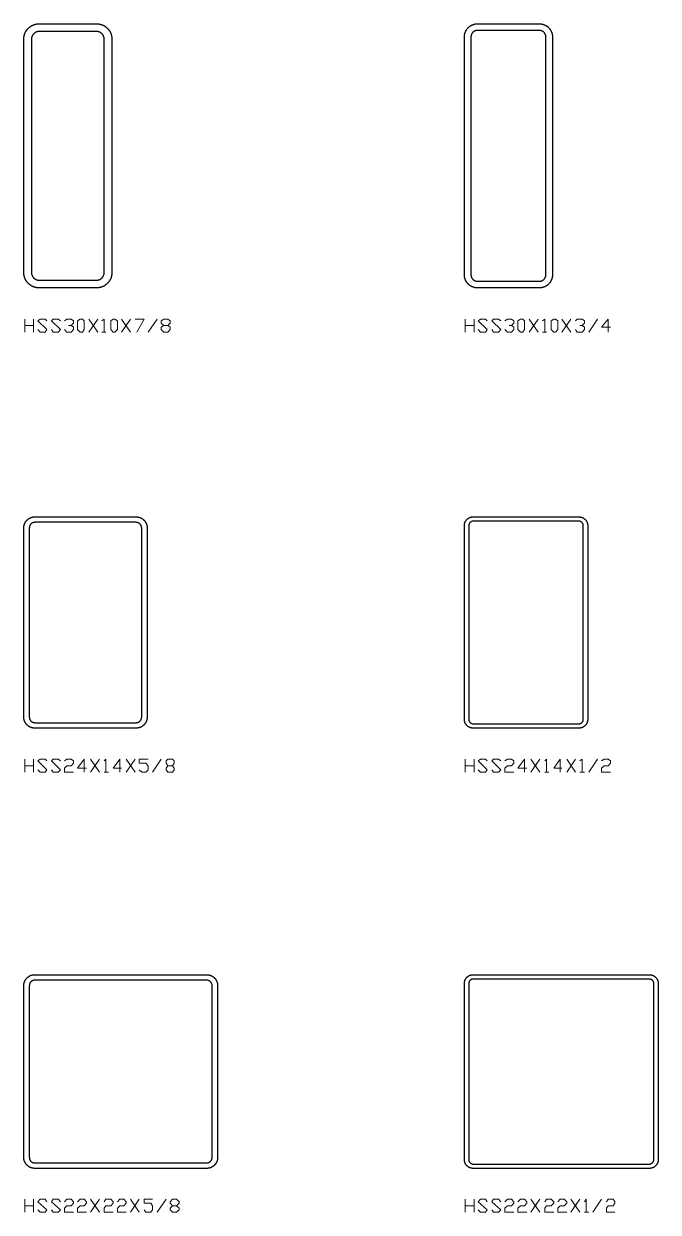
# Model space of a CAD drawing. Header units: inches. Extents: x 0 to 975, y -1305 to 34.
# Drawn here: x 250 to 322, y -105 to 30 of the extents above; entities that cross this region are included whole.
import ezdxf

# ---------------------------------------------------------------- set-up
doc = ezdxf.new("R2010")
doc.units = ezdxf.units.IN
doc.header["$MEASUREMENT"] = 0
doc.layers.add('AISC_STEEL', color=7, linetype='Continuous')

msp = doc.modelspace()

# ---------------------------------------------------------------- linework, layer by layer
at = {"color": 3, "lineweight": 0}
for p, q in [((250.11, -5.01), (250.11, -3.54)), ((251.12, -3.54), (251.12, -5.01)), ((257.39, -3.54), (258.41, -5.01)), ((257.39, -5.01), (258.41, -3.54)), ((261.08, -3.54), (262.1, -5.01)), ((261.08, -5.01), (262.1, -3.54)), ((264.12, -5.01), (265.14, -3.54)), ((300.09, -5.01), (300.09, -3.54)), ((301.1, -3.54), (301.1, -5.01)), ((307.37, -3.54), (308.39, -5.01)), ((307.37, -5.01), (308.39, -3.54)), ((311.06, -3.54), (312.08, -5.01)), ((311.06, -5.01), (312.08, -3.54)), ((314.11, -5.01), (315.12, -3.54)), ((250.11, -4.28), (251.12, -4.28)), ((256.38, -5.01), (256.38, -5.01)), ((258.87, -5.01), (259.33, -5.01)), ((260.16, -5.01), (260.16, -5.01)), ((300.09, -4.28), (301.1, -4.28)), ((306.36, -5.01), (306.36, -5.01)), ((308.85, -5.01), (309.31, -5.01)), ((310.14, -5.01), (310.14, -5.01)), ((250.11, -55), (250.11, -53.52)), ((251.12, -53.52), (251.12, -55)), ((257.58, -53.52), (258.59, -55)), ((257.58, -55), (258.59, -53.52)), ((261.63, -53.52), (262.65, -55)), ((261.63, -55), (262.65, -53.52)), ((264.59, -55), (265.6, -53.52)), ((300.09, -55), (300.09, -53.52)), ((301.1, -53.52), (301.1, -55)), ((307.56, -53.52), (308.57, -55)), ((307.56, -55), (308.57, -53.52)), ((311.62, -53.52), (312.63, -55)), ((311.62, -55), (312.63, -53.52)), ((314.11, -55), (315.12, -53.52)), ((250.11, -54.26), (251.12, -54.26)), ((259.14, -55), (259.61, -55)), ((300.09, -54.26), (301.1, -54.26)), ((309.13, -55), (309.59, -55)), ((313.09, -55), (313.65, -55)), ((250.11, -104.98), (250.11, -103.5)), ((251.12, -103.5), (251.12, -104.98)), ((257.58, -103.5), (258.59, -104.98)), ((257.58, -104.98), (258.59, -103.5)), ((262.1, -103.5), (263.11, -104.98)), ((262.1, -104.98), (263.11, -103.5)), ((265.14, -104.98), (266.15, -103.5)), ((300.09, -104.98), (300.09, -103.5)), ((301.1, -103.5), (301.1, -104.98)), ((307.56, -103.5), (308.57, -104.98)), ((307.56, -104.98), (308.57, -103.5)), ((312.08, -103.5), (313.09, -104.98)), ((312.08, -104.98), (313.09, -103.5)), ((314.57, -104.98), (315.58, -103.5)), ((250.11, -104.24), (251.12, -104.24)), ((300.09, -104.24), (301.1, -104.24)), ((313.65, -104.98), (314.11, -104.98))]:
    msp.add_line(p, q, dxfattribs=at)
for points in [[(251.58, -4.74), (251.86, -5.01), (252.41, -5.01), (252.6, -4.74), (251.58, -3.72), (251.86, -3.54), (252.41, -3.54), (252.6, -3.72)], [(253.15, -4.74), (253.34, -5.01), (253.89, -5.01), (254.17, -4.74), (253.15, -3.72), (253.34, -3.54), (253.89, -3.54), (254.17, -3.72)], [(254.63, -3.72), (254.9, -3.54), (255.36, -3.54), (255.64, -3.72), (255.64, -4), (255.36, -4.28), (255.09, -4.28)], [(258.87, -3.72), (259.14, -3.54), (259.14, -5.01)], [(262.65, -3.54), (263.66, -3.54), (262.83, -5.01)], [(266.34, -4.28), (266.61, -4.46), (266.61, -4.74), (266.34, -5.01), (265.88, -5.01), (265.6, -4.74), (265.6, -4.46), (265.88, -4.28), (266.34, -4.28), (266.61, -4), (266.61, -3.72), (266.34, -3.54), (265.88, -3.54), (265.6, -3.72), (265.6, -4), (265.88, -4.28)], [(301.56, -4.74), (301.84, -5.01), (302.39, -5.01), (302.58, -4.74), (301.56, -3.72), (301.84, -3.54), (302.39, -3.54), (302.58, -3.72)], [(303.13, -4.74), (303.32, -5.01), (303.87, -5.01), (304.15, -4.74), (303.13, -3.72), (303.32, -3.54), (303.87, -3.54), (304.15, -3.72)], [(304.61, -3.72), (304.88, -3.54), (305.35, -3.54), (305.62, -3.72), (305.62, -4), (305.35, -4.28), (305.07, -4.28)], [(308.85, -3.72), (309.13, -3.54), (309.13, -5.01)], [(312.63, -3.72), (312.82, -3.54), (313.37, -3.54), (313.65, -3.72), (313.65, -4), (313.37, -4.28), (313.09, -4.28)], [(316.6, -4.46), (315.58, -4.46), (316.32, -3.54), (316.32, -5.01)], [(255.36, -4.28), (255.64, -4.46), (255.64, -4.74), (255.36, -5.01), (254.9, -5.01), (254.63, -4.74)], [(305.35, -4.28), (305.62, -4.46), (305.62, -4.74), (305.35, -5.01), (304.88, -5.01), (304.61, -4.74)], [(313.37, -4.28), (313.65, -4.46), (313.65, -4.74), (313.37, -5.01), (312.82, -5.01), (312.63, -4.74)], [(251.58, -54.72), (251.86, -55), (252.41, -55), (252.6, -54.72), (251.58, -53.71), (251.86, -53.52), (252.41, -53.52), (252.6, -53.71)], [(253.15, -54.72), (253.34, -55), (253.89, -55), (254.17, -54.72), (253.15, -53.71), (253.34, -53.52), (253.89, -53.52), (254.17, -53.71)], [(254.63, -53.71), (254.9, -53.52), (255.36, -53.52), (255.64, -53.71), (255.64, -53.98), (255.36, -54.26), (254.9, -54.26), (254.63, -54.54), (254.63, -55), (255.64, -55)], [(257.12, -54.54), (256.1, -54.54), (256.84, -53.52), (256.84, -55)], [(259.14, -53.71), (259.33, -53.52), (259.33, -55)], [(261.08, -54.54), (260.16, -54.54), (260.9, -53.52), (260.9, -55)], [(263.11, -54.72), (263.39, -55), (263.85, -55), (264.12, -54.72), (264.12, -54.26), (263.85, -53.98), (263.11, -53.98), (263.11, -53.52), (264.12, -53.52)], [(266.89, -54.26), (267.08, -54.54), (267.08, -54.72), (266.89, -55), (266.34, -55), (266.15, -54.72), (266.15, -54.54), (266.34, -54.26), (266.89, -54.26), (267.08, -53.98), (267.08, -53.71), (266.89, -53.52), (266.34, -53.52), (266.15, -53.71), (266.15, -53.98), (266.34, -54.26)], [(301.56, -54.72), (301.84, -55), (302.39, -55), (302.58, -54.72), (301.56, -53.71), (301.84, -53.52), (302.39, -53.52), (302.58, -53.71)], [(303.13, -54.72), (303.32, -55), (303.87, -55), (304.15, -54.72), (303.13, -53.71), (303.32, -53.52), (303.87, -53.52), (304.15, -53.71)], [(304.61, -53.71), (304.88, -53.52), (305.35, -53.52), (305.62, -53.71), (305.62, -53.98), (305.35, -54.26), (304.88, -54.26), (304.61, -54.54), (304.61, -55), (305.62, -55)], [(307.1, -54.54), (306.08, -54.54), (306.82, -53.52), (306.82, -55)], [(309.13, -53.71), (309.31, -53.52), (309.31, -55)], [(311.06, -54.54), (310.14, -54.54), (310.88, -53.52), (310.88, -55)], [(313.09, -53.71), (313.37, -53.52), (313.37, -55)], [(315.58, -53.71), (315.86, -53.52), (316.32, -53.52), (316.6, -53.71), (316.6, -53.98), (316.32, -54.26), (315.86, -54.26), (315.58, -54.54), (315.58, -55), (316.6, -55)], [(251.58, -104.7), (251.86, -104.98), (252.41, -104.98), (252.6, -104.7), (251.58, -103.78), (251.86, -103.5), (252.41, -103.5), (252.6, -103.78)], [(253.15, -104.7), (253.34, -104.98), (253.89, -104.98), (254.17, -104.7), (253.15, -103.78), (253.34, -103.5), (253.89, -103.5), (254.17, -103.78)], [(254.63, -103.78), (254.9, -103.5), (255.36, -103.5), (255.64, -103.78), (255.64, -103.96), (255.36, -104.24), (254.9, -104.24), (254.63, -104.52), (254.63, -104.98), (255.64, -104.98)], [(256.1, -103.78), (256.38, -103.5), (256.84, -103.5), (257.12, -103.78), (257.12, -103.96), (256.84, -104.24), (256.38, -104.24), (256.1, -104.52), (256.1, -104.98), (257.12, -104.98)], [(259.14, -103.78), (259.33, -103.5), (259.88, -103.5), (260.16, -103.78), (260.16, -103.96), (259.88, -104.24), (259.33, -104.24), (259.14, -104.52), (259.14, -104.98), (260.16, -104.98)], [(260.62, -103.78), (260.9, -103.5), (261.36, -103.5), (261.63, -103.78), (261.63, -103.96), (261.36, -104.24), (260.9, -104.24), (260.62, -104.52), (260.62, -104.98), (261.63, -104.98)], [(263.66, -104.7), (263.85, -104.98), (264.4, -104.98), (264.59, -104.7), (264.59, -104.24), (264.4, -103.96), (263.66, -103.96), (263.66, -103.5), (264.59, -103.5)], [(267.35, -104.24), (267.63, -104.52), (267.63, -104.7), (267.35, -104.98), (266.89, -104.98), (266.61, -104.7), (266.61, -104.52), (266.89, -104.24), (267.35, -104.24), (267.63, -103.96), (267.63, -103.78), (267.35, -103.5), (266.89, -103.5), (266.61, -103.78), (266.61, -103.96), (266.89, -104.24)], [(301.56, -104.7), (301.84, -104.98), (302.39, -104.98), (302.58, -104.7), (301.56, -103.78), (301.84, -103.5), (302.39, -103.5), (302.58, -103.78)], [(303.13, -104.7), (303.32, -104.98), (303.87, -104.98), (304.15, -104.7), (303.13, -103.78), (303.32, -103.5), (303.87, -103.5), (304.15, -103.78)], [(304.61, -103.78), (304.88, -103.5), (305.35, -103.5), (305.62, -103.78), (305.62, -103.96), (305.35, -104.24), (304.88, -104.24), (304.61, -104.52), (304.61, -104.98), (305.62, -104.98)], [(306.08, -103.78), (306.36, -103.5), (306.82, -103.5), (307.1, -103.78), (307.1, -103.96), (306.82, -104.24), (306.36, -104.24), (306.08, -104.52), (306.08, -104.98), (307.1, -104.98)], [(309.13, -103.78), (309.31, -103.5), (309.86, -103.5), (310.14, -103.78), (310.14, -103.96), (309.86, -104.24), (309.31, -104.24), (309.13, -104.52), (309.13, -104.98), (310.14, -104.98)], [(310.6, -103.78), (310.88, -103.5), (311.34, -103.5), (311.62, -103.78), (311.62, -103.96), (311.34, -104.24), (310.88, -104.24), (310.6, -104.52), (310.6, -104.98), (311.62, -104.98)], [(313.65, -103.78), (313.83, -103.5), (313.83, -104.98)], [(316.13, -103.78), (316.32, -103.5), (316.87, -103.5), (317.06, -103.78), (317.06, -103.96), (316.87, -104.24), (316.32, -104.24), (316.13, -104.52), (316.13, -104.98), (317.06, -104.98)]]:
    msp.add_lwpolyline(points, dxfattribs=at)
for points in [[(256.38, -5.01), (256.1, -4.74), (256.1, -3.72), (256.38, -3.54), (256.66, -3.54), (256.84, -3.72), (256.84, -4.74), (256.66, -5.01)], [(260.16, -5.01), (259.88, -4.74), (259.88, -3.72), (260.16, -3.54), (260.34, -3.54), (260.62, -3.72), (260.62, -4.74), (260.34, -5.01)], [(306.36, -5.01), (306.08, -4.74), (306.08, -3.72), (306.36, -3.54), (306.64, -3.54), (306.82, -3.72), (306.82, -4.74), (306.64, -5.01)], [(310.14, -5.01), (309.86, -4.74), (309.86, -3.72), (310.14, -3.54), (310.33, -3.54), (310.6, -3.72), (310.6, -4.74), (310.33, -5.01)]]:
    msp.add_lwpolyline(points, close=True, dxfattribs=at)
at = {"layer": 'AISC_STEEL'}
for points in [[(258.25, 30), (258.28, 30), (258.31, 30), (258.34, 30), (258.37, 30), (258.4, 29.99), (258.43, 29.99), (258.46, 29.99), (258.49, 29.98), (258.52, 29.98), (258.55, 29.97), (258.58, 29.97), (258.61, 29.96), (258.64, 29.96), (258.66, 29.95), (258.69, 29.94), (258.72, 29.94), (258.75, 29.93), (258.78, 29.92), (258.81, 29.91), (258.84, 29.9), (258.86, 29.89), (258.89, 29.88), (258.92, 29.87), (258.95, 29.86), (258.97, 29.84), (259, 29.83), (259.03, 29.82), (259.06, 29.8), (259.08, 29.79), (259.11, 29.78), (259.13, 29.76), (259.16, 29.75), (259.18, 29.73), (259.21, 29.71), (259.23, 29.7), (259.26, 29.68), (259.28, 29.66), (259.31, 29.64), (259.33, 29.63), (259.35, 29.61), (259.38, 29.59), (259.4, 29.57), (259.42, 29.55), (259.44, 29.53), (259.47, 29.51), (259.49, 29.49), (259.51, 29.47), (259.53, 29.44), (259.55, 29.42), (259.57, 29.4), (259.59, 29.38), (259.61, 29.35), (259.63, 29.33), (259.64, 29.31), (259.66, 29.28), (259.68, 29.26), (259.7, 29.23), (259.71, 29.21), (259.73, 29.18), (259.75, 29.16), (259.76, 29.13), (259.78, 29.11), (259.79, 29.08), (259.8, 29.06), (259.82, 29.03), (259.83, 29), (259.84, 28.97), (259.86, 28.95), (259.87, 28.92), (259.88, 28.89), (259.89, 28.86), (259.9, 28.84), (259.91, 28.81), (259.92, 28.78), (259.93, 28.75), (259.94, 28.72), (259.94, 28.69), (259.95, 28.66), (259.96, 28.64), (259.96, 28.61), (259.97, 28.58), (259.97, 28.55), (259.98, 28.52), (259.98, 28.49), (259.99, 28.46), (259.99, 28.43), (259.99, 28.4), (260, 28.37), (260, 28.34), (260, 28.31), (260, 28.28), (260, 28.25), (260, 1.75), (260, 1.72), (260, 1.69), (260, 1.66), (260, 1.63), (259.99, 1.6), (259.99, 1.57), (259.99, 1.54), (259.98, 1.51), (259.98, 1.48), (259.97, 1.45), (259.97, 1.42), (259.96, 1.39), (259.96, 1.36), (259.95, 1.34), (259.94, 1.31), (259.94, 1.28), (259.93, 1.25), (259.92, 1.22), (259.91, 1.19), (259.9, 1.16), (259.89, 1.14), (259.88, 1.11), (259.87, 1.08), (259.86, 1.05), (259.84, 1.03), (259.83, 1), (259.82, 0.97), (259.8, 0.94), (259.79, 0.92), (259.78, 0.89), (259.76, 0.87), (259.75, 0.84), (259.73, 0.82), (259.71, 0.79), (259.7, 0.77), (259.68, 0.74), (259.66, 0.72), (259.64, 0.69), (259.63, 0.67), (259.61, 0.65), (259.59, 0.62), (259.57, 0.6), (259.55, 0.58), (259.53, 0.56), (259.51, 0.53), (259.49, 0.51), (259.47, 0.49), (259.44, 0.47), (259.42, 0.45), (259.4, 0.43), (259.38, 0.41), (259.35, 0.39), (259.33, 0.37), (259.31, 0.36), (259.28, 0.34), (259.26, 0.32), (259.23, 0.3), (259.21, 0.29), (259.18, 0.27), (259.16, 0.25), (259.13, 0.24), (259.11, 0.22), (259.08, 0.21), (259.06, 0.2), (259.03, 0.18), (259, 0.17), (258.97, 0.16), (258.95, 0.14), (258.92, 0.13), (258.89, 0.12), (258.86, 0.11), (258.84, 0.1), (258.81, 0.09), (258.78, 0.08), (258.75, 0.07), (258.72, 0.06), (258.69, 0.06), (258.66, 0.05), (258.64, 0.04), (258.61, 0.04), (258.58, 0.03), (258.55, 0.03), (258.52, 0.02), (258.49, 0.02), (258.46, 0.01), (258.43, 0.01), (258.4, 0.01), (258.37, 0), (258.34, 0), (258.31, 0), (258.28, 0), (258.25, 0), (251.75, 0), (251.72, 0), (251.69, 0), (251.66, 0), (251.63, 0), (251.6, 0.01), (251.57, 0.01), (251.54, 0.01), (251.51, 0.02), (251.48, 0.02), (251.45, 0.03), (251.42, 0.03), (251.39, 0.04), (251.36, 0.04), (251.34, 0.05), (251.31, 0.06), (251.28, 0.06), (251.25, 0.07), (251.22, 0.08), (251.19, 0.09), (251.16, 0.1), (251.14, 0.11), (251.11, 0.12), (251.08, 0.13), (251.05, 0.14), (251.03, 0.16), (251, 0.17), (250.97, 0.18), (250.94, 0.2), (250.92, 0.21), (250.89, 0.22), (250.87, 0.24), (250.84, 0.25), (250.82, 0.27), (250.79, 0.29), (250.77, 0.3), (250.74, 0.32), (250.72, 0.34), (250.69, 0.36), (250.67, 0.37), (250.65, 0.39), (250.62, 0.41), (250.6, 0.43), (250.58, 0.45), (250.56, 0.47), (250.53, 0.49), (250.51, 0.51), (250.49, 0.53), (250.47, 0.56), (250.45, 0.58), (250.43, 0.6), (250.41, 0.62), (250.39, 0.65), (250.37, 0.67), (250.36, 0.69), (250.34, 0.72), (250.32, 0.74), (250.3, 0.77), (250.29, 0.79), (250.27, 0.82), (250.25, 0.84), (250.24, 0.87), (250.22, 0.89), (250.21, 0.92), (250.2, 0.94), (250.18, 0.97), (250.17, 1), (250.16, 1.03), (250.14, 1.05), (250.13, 1.08), (250.12, 1.11), (250.11, 1.14), (250.1, 1.16), (250.09, 1.19), (250.08, 1.22), (250.07, 1.25), (250.06, 1.28), (250.06, 1.31), (250.05, 1.34), (250.04, 1.36), (250.04, 1.39), (250.03, 1.42), (250.03, 1.45), (250.02, 1.48), (250.02, 1.51), (250.01, 1.54), (250.01, 1.57), (250.01, 1.6), (250, 1.63), (250, 1.66), (250, 1.69), (250, 1.72), (250, 1.75), (250, 28.25), (250, 28.28), (250, 28.31), (250, 28.34), (250, 28.37), (250.01, 28.4), (250.01, 28.43), (250.01, 28.46), (250.02, 28.49), (250.02, 28.52), (250.03, 28.55), (250.03, 28.58), (250.04, 28.61), (250.04, 28.64), (250.05, 28.66), (250.06, 28.69), (250.06, 28.72), (250.07, 28.75), (250.08, 28.78), (250.09, 28.81), (250.1, 28.84), (250.11, 28.86), (250.12, 28.89), (250.13, 28.92), (250.14, 28.95), (250.16, 28.97), (250.17, 29), (250.18, 29.03), (250.2, 29.06), (250.21, 29.08), (250.22, 29.11), (250.24, 29.13), (250.25, 29.16), (250.27, 29.18), (250.29, 29.21), (250.3, 29.23), (250.32, 29.26), (250.34, 29.28), (250.36, 29.31), (250.37, 29.33), (250.39, 29.35), (250.41, 29.38), (250.43, 29.4), (250.45, 29.42), (250.47, 29.44), (250.49, 29.47), (250.51, 29.49), (250.53, 29.51), (250.56, 29.53), (250.58, 29.55), (250.6, 29.57), (250.62, 29.59), (250.65, 29.61), (250.67, 29.63), (250.69, 29.64), (250.72, 29.66), (250.74, 29.68), (250.77, 29.7), (250.79, 29.71), (250.82, 29.73), (250.84, 29.75), (250.87, 29.76), (250.89, 29.78), (250.92, 29.79), (250.94, 29.8), (250.97, 29.82), (251, 29.83), (251.03, 29.84), (251.05, 29.86), (251.08, 29.87), (251.11, 29.88), (251.14, 29.89), (251.16, 29.9), (251.19, 29.91), (251.22, 29.92), (251.25, 29.93), (251.28, 29.94), (251.31, 29.94), (251.34, 29.95), (251.36, 29.96), (251.39, 29.96), (251.42, 29.97), (251.45, 29.97), (251.48, 29.98), (251.51, 29.98), (251.54, 29.99), (251.57, 29.99), (251.6, 29.99), (251.63, 30), (251.66, 30), (251.69, 30), (251.72, 30), (251.75, 30)], [(308.5, 30), (308.53, 30), (308.56, 30), (308.59, 30), (308.62, 30), (308.65, 29.99), (308.68, 29.99), (308.71, 29.99), (308.74, 29.98), (308.77, 29.98), (308.8, 29.97), (308.83, 29.96), (308.85, 29.96), (308.88, 29.95), (308.91, 29.94), (308.94, 29.93), (308.97, 29.92), (309, 29.92), (309.03, 29.9), (309.05, 29.89), (309.08, 29.88), (309.11, 29.87), (309.14, 29.86), (309.16, 29.85), (309.19, 29.83), (309.22, 29.82), (309.24, 29.8), (309.27, 29.79), (309.29, 29.77), (309.32, 29.76), (309.34, 29.74), (309.37, 29.72), (309.39, 29.71), (309.42, 29.69), (309.44, 29.67), (309.46, 29.65), (309.48, 29.63), (309.51, 29.61), (309.53, 29.59), (309.55, 29.57), (309.57, 29.55), (309.59, 29.53), (309.61, 29.51), (309.63, 29.48), (309.65, 29.46), (309.67, 29.44), (309.69, 29.42), (309.71, 29.39), (309.72, 29.37), (309.74, 29.34), (309.76, 29.32), (309.77, 29.29), (309.79, 29.27), (309.8, 29.24), (309.82, 29.22), (309.83, 29.19), (309.85, 29.16), (309.86, 29.14), (309.87, 29.11), (309.88, 29.08), (309.89, 29.05), (309.9, 29.03), (309.92, 29), (309.92, 28.97), (309.93, 28.94), (309.94, 28.91), (309.95, 28.88), (309.96, 28.85), (309.96, 28.83), (309.97, 28.8), (309.98, 28.77), (309.98, 28.74), (309.99, 28.71), (309.99, 28.68), (309.99, 28.65), (310, 28.62), (310, 28.59), (310, 28.56), (310, 28.53), (310, 28.5), (310, 1.5), (310, 1.47), (310, 1.44), (310, 1.41), (310, 1.38), (309.99, 1.35), (309.99, 1.32), (309.99, 1.29), (309.98, 1.26), (309.98, 1.23), (309.97, 1.2), (309.96, 1.17), (309.96, 1.15), (309.95, 1.12), (309.94, 1.09), (309.93, 1.06), (309.92, 1.03), (309.92, 1), (309.9, 0.97), (309.89, 0.95), (309.88, 0.92), (309.87, 0.89), (309.86, 0.86), (309.85, 0.84), (309.83, 0.81), (309.82, 0.78), (309.8, 0.76), (309.79, 0.73), (309.77, 0.71), (309.76, 0.68), (309.74, 0.66), (309.72, 0.63), (309.71, 0.61), (309.69, 0.58), (309.67, 0.56), (309.65, 0.54), (309.63, 0.52), (309.61, 0.49), (309.59, 0.47), (309.57, 0.45), (309.55, 0.43), (309.53, 0.41), (309.51, 0.39), (309.48, 0.37), (309.46, 0.35), (309.44, 0.33), (309.42, 0.31), (309.39, 0.29), (309.37, 0.28), (309.34, 0.26), (309.32, 0.24), (309.29, 0.23), (309.27, 0.21), (309.24, 0.2), (309.22, 0.18), (309.19, 0.17), (309.16, 0.15), (309.14, 0.14), (309.11, 0.13), (309.08, 0.12), (309.05, 0.11), (309.03, 0.1), (309, 0.08), (308.97, 0.08), (308.94, 0.07), (308.91, 0.06), (308.88, 0.05), (308.85, 0.04), (308.83, 0.04), (308.8, 0.03), (308.77, 0.02), (308.74, 0.02), (308.71, 0.01), (308.68, 0.01), (308.65, 0.01), (308.62, 0), (308.59, 0), (308.56, 0), (308.53, 0), (308.5, 0), (301.5, 0), (301.47, 0), (301.44, 0), (301.41, 0), (301.38, 0), (301.35, 0.01), (301.32, 0.01), (301.29, 0.01), (301.26, 0.02), (301.23, 0.02), (301.2, 0.03), (301.17, 0.04), (301.15, 0.04), (301.12, 0.05), (301.09, 0.06), (301.06, 0.07), (301.03, 0.08), (301, 0.08), (300.97, 0.1), (300.95, 0.11), (300.92, 0.12), (300.89, 0.13), (300.86, 0.14), (300.84, 0.15), (300.81, 0.17), (300.78, 0.18), (300.76, 0.2), (300.73, 0.21), (300.71, 0.23), (300.68, 0.24), (300.66, 0.26), (300.63, 0.28), (300.61, 0.29), (300.58, 0.31), (300.56, 0.33), (300.54, 0.35), (300.52, 0.37), (300.49, 0.39), (300.47, 0.41), (300.45, 0.43), (300.43, 0.45), (300.41, 0.47), (300.39, 0.49), (300.37, 0.52), (300.35, 0.54), (300.33, 0.56), (300.31, 0.58), (300.29, 0.61), (300.28, 0.63), (300.26, 0.66), (300.24, 0.68), (300.23, 0.71), (300.21, 0.73), (300.2, 0.76), (300.18, 0.78), (300.17, 0.81), (300.15, 0.84), (300.14, 0.86), (300.13, 0.89), (300.12, 0.92), (300.11, 0.95), (300.1, 0.97), (300.08, 1), (300.08, 1.03), (300.07, 1.06), (300.06, 1.09), (300.05, 1.12), (300.04, 1.15), (300.04, 1.17), (300.03, 1.2), (300.02, 1.23), (300.02, 1.26), (300.01, 1.29), (300.01, 1.32), (300.01, 1.35), (300, 1.38), (300, 1.41), (300, 1.44), (300, 1.47), (300, 1.5), (300, 28.5), (300, 28.53), (300, 28.56), (300, 28.59), (300, 28.62), (300.01, 28.65), (300.01, 28.68), (300.01, 28.71), (300.02, 28.74), (300.02, 28.77), (300.03, 28.8), (300.04, 28.83), (300.04, 28.85), (300.05, 28.88), (300.06, 28.91), (300.07, 28.94), (300.08, 28.97), (300.08, 29), (300.1, 29.03), (300.11, 29.05), (300.12, 29.08), (300.13, 29.11), (300.14, 29.14), (300.15, 29.16), (300.17, 29.19), (300.18, 29.22), (300.2, 29.24), (300.21, 29.27), (300.23, 29.29), (300.24, 29.32), (300.26, 29.34), (300.28, 29.37), (300.29, 29.39), (300.31, 29.42), (300.33, 29.44), (300.35, 29.46), (300.37, 29.48), (300.39, 29.51), (300.41, 29.53), (300.43, 29.55), (300.45, 29.57), (300.47, 29.59), (300.49, 29.61), (300.52, 29.63), (300.54, 29.65), (300.56, 29.67), (300.58, 29.69), (300.61, 29.71), (300.63, 29.72), (300.66, 29.74), (300.68, 29.76), (300.71, 29.77), (300.73, 29.79), (300.76, 29.8), (300.78, 29.82), (300.81, 29.83), (300.84, 29.85), (300.86, 29.86), (300.89, 29.87), (300.92, 29.88), (300.95, 29.89), (300.97, 29.9), (301, 29.92), (301.03, 29.92), (301.06, 29.93), (301.09, 29.94), (301.12, 29.95), (301.15, 29.96), (301.17, 29.96), (301.2, 29.97), (301.23, 29.98), (301.26, 29.98), (301.29, 29.99), (301.32, 29.99), (301.35, 29.99), (301.38, 30), (301.41, 30), (301.44, 30), (301.47, 30), (301.5, 30)], [(251.75, 29.12), (251.72, 29.12), (251.69, 29.12), (251.66, 29.12), (251.63, 29.12), (251.6, 29.11), (251.57, 29.11), (251.54, 29.1), (251.51, 29.09), (251.49, 29.08), (251.46, 29.07), (251.43, 29.06), (251.4, 29.05), (251.37, 29.04), (251.35, 29.03), (251.32, 29.01), (251.3, 29), (251.27, 28.98), (251.25, 28.96), (251.22, 28.95), (251.2, 28.93), (251.17, 28.91), (251.15, 28.89), (251.13, 28.87), (251.11, 28.85), (251.09, 28.83), (251.07, 28.8), (251.05, 28.78), (251.04, 28.75), (251.02, 28.73), (251, 28.7), (250.99, 28.68), (250.97, 28.65), (250.96, 28.63), (250.95, 28.6), (250.94, 28.57), (250.93, 28.54), (250.92, 28.51), (250.91, 28.49), (250.9, 28.46), (250.89, 28.43), (250.89, 28.4), (250.88, 28.37), (250.88, 28.34), (250.88, 28.31), (250.88, 28.28), (250.88, 28.25), (250.88, 1.75), (250.88, 1.72), (250.88, 1.69), (250.88, 1.66), (250.88, 1.63), (250.89, 1.6), (250.89, 1.57), (250.9, 1.54), (250.91, 1.51), (250.92, 1.49), (250.93, 1.46), (250.94, 1.43), (250.95, 1.4), (250.96, 1.37), (250.97, 1.35), (250.99, 1.32), (251, 1.3), (251.02, 1.27), (251.04, 1.25), (251.05, 1.22), (251.07, 1.2), (251.09, 1.17), (251.11, 1.15), (251.13, 1.13), (251.15, 1.11), (251.17, 1.09), (251.2, 1.07), (251.22, 1.05), (251.25, 1.04), (251.27, 1.02), (251.3, 1), (251.32, 0.99), (251.35, 0.97), (251.37, 0.96), (251.4, 0.95), (251.43, 0.94), (251.46, 0.93), (251.49, 0.92), (251.51, 0.91), (251.54, 0.9), (251.57, 0.89), (251.6, 0.89), (251.63, 0.88), (251.66, 0.88), (251.69, 0.88), (251.72, 0.88), (251.75, 0.88), (258.25, 0.88), (258.28, 0.88), (258.31, 0.88), (258.34, 0.88), (258.37, 0.88), (258.4, 0.89), (258.43, 0.89), (258.46, 0.9), (258.49, 0.91), (258.51, 0.92), (258.54, 0.93), (258.57, 0.94), (258.6, 0.95), (258.63, 0.96), (258.65, 0.97), (258.68, 0.99), (258.7, 1), (258.73, 1.02), (258.75, 1.04), (258.78, 1.05), (258.8, 1.07), (258.83, 1.09), (258.85, 1.11), (258.87, 1.13), (258.89, 1.15), (258.91, 1.17), (258.93, 1.2), (258.95, 1.22), (258.96, 1.25), (258.98, 1.27), (259, 1.3), (259.01, 1.32), (259.03, 1.35), (259.04, 1.37), (259.05, 1.4), (259.06, 1.43), (259.07, 1.46), (259.08, 1.49), (259.09, 1.51), (259.1, 1.54), (259.11, 1.57), (259.11, 1.6), (259.12, 1.63), (259.12, 1.66), (259.12, 1.69), (259.12, 1.72), (259.12, 1.75), (259.12, 28.25), (259.12, 28.28), (259.12, 28.31), (259.12, 28.34), (259.12, 28.37), (259.11, 28.4), (259.11, 28.43), (259.1, 28.46), (259.09, 28.49), (259.08, 28.51), (259.07, 28.54), (259.06, 28.57), (259.05, 28.6), (259.04, 28.63), (259.03, 28.65), (259.01, 28.68), (259, 28.7), (258.98, 28.73), (258.96, 28.75), (258.95, 28.78), (258.93, 28.8), (258.91, 28.83), (258.89, 28.85), (258.87, 28.87), (258.85, 28.89), (258.83, 28.91), (258.8, 28.93), (258.78, 28.95), (258.75, 28.96), (258.73, 28.98), (258.7, 29), (258.68, 29.01), (258.65, 29.03), (258.63, 29.04), (258.6, 29.05), (258.57, 29.06), (258.54, 29.07), (258.51, 29.08), (258.49, 29.09), (258.46, 29.1), (258.43, 29.11), (258.4, 29.11), (258.37, 29.12), (258.34, 29.12), (258.31, 29.12), (258.28, 29.12), (258.25, 29.12)], [(301.5, 29.25), (301.47, 29.25), (301.44, 29.25), (301.41, 29.24), (301.38, 29.24), (301.35, 29.24), (301.32, 29.23), (301.3, 29.22), (301.27, 29.21), (301.24, 29.2), (301.21, 29.19), (301.19, 29.18), (301.16, 29.17), (301.13, 29.15), (301.11, 29.14), (301.08, 29.12), (301.06, 29.11), (301.04, 29.09), (301.01, 29.07), (300.99, 29.05), (300.97, 29.03), (300.95, 29.01), (300.93, 28.99), (300.91, 28.96), (300.89, 28.94), (300.88, 28.92), (300.86, 28.89), (300.85, 28.87), (300.83, 28.84), (300.82, 28.81), (300.81, 28.79), (300.8, 28.76), (300.79, 28.73), (300.78, 28.7), (300.77, 28.68), (300.76, 28.65), (300.76, 28.62), (300.76, 28.59), (300.75, 28.56), (300.75, 28.53), (300.75, 28.5), (300.75, 1.5), (300.75, 1.47), (300.75, 1.44), (300.76, 1.41), (300.76, 1.38), (300.76, 1.35), (300.77, 1.32), (300.78, 1.3), (300.79, 1.27), (300.8, 1.24), (300.81, 1.21), (300.82, 1.19), (300.83, 1.16), (300.85, 1.13), (300.86, 1.11), (300.88, 1.08), (300.89, 1.06), (300.91, 1.04), (300.93, 1.01), (300.95, 0.99), (300.97, 0.97), (300.99, 0.95), (301.01, 0.93), (301.04, 0.91), (301.06, 0.89), (301.08, 0.88), (301.11, 0.86), (301.13, 0.85), (301.16, 0.83), (301.19, 0.82), (301.21, 0.81), (301.24, 0.8), (301.27, 0.79), (301.3, 0.78), (301.32, 0.77), (301.35, 0.76), (301.38, 0.76), (301.41, 0.76), (301.44, 0.75), (301.47, 0.75), (301.5, 0.75), (308.5, 0.75), (308.53, 0.75), (308.56, 0.75), (308.59, 0.76), (308.62, 0.76), (308.65, 0.76), (308.68, 0.77), (308.7, 0.78), (308.73, 0.79), (308.76, 0.8), (308.79, 0.81), (308.81, 0.82), (308.84, 0.83), (308.87, 0.85), (308.89, 0.86), (308.92, 0.88), (308.94, 0.89), (308.96, 0.91), (308.99, 0.93), (309.01, 0.95), (309.03, 0.97), (309.05, 0.99), (309.07, 1.01), (309.09, 1.04), (309.11, 1.06), (309.12, 1.08), (309.14, 1.11), (309.15, 1.13), (309.17, 1.16), (309.18, 1.19), (309.19, 1.21), (309.2, 1.24), (309.21, 1.27), (309.22, 1.3), (309.23, 1.32), (309.24, 1.35), (309.24, 1.38), (309.24, 1.41), (309.25, 1.44), (309.25, 1.47), (309.25, 1.5), (309.25, 28.5), (309.25, 28.53), (309.25, 28.56), (309.24, 28.59), (309.24, 28.62), (309.24, 28.65), (309.23, 28.68), (309.22, 28.7), (309.21, 28.73), (309.2, 28.76), (309.19, 28.79), (309.18, 28.81), (309.17, 28.84), (309.15, 28.87), (309.14, 28.89), (309.12, 28.92), (309.11, 28.94), (309.09, 28.96), (309.07, 28.99), (309.05, 29.01), (309.03, 29.03), (309.01, 29.05), (308.99, 29.07), (308.96, 29.09), (308.94, 29.11), (308.92, 29.12), (308.89, 29.14), (308.87, 29.15), (308.84, 29.17), (308.81, 29.18), (308.79, 29.19), (308.76, 29.2), (308.73, 29.21), (308.7, 29.22), (308.68, 29.23), (308.65, 29.24), (308.62, 29.24), (308.59, 29.24), (308.56, 29.25), (308.53, 29.25), (308.5, 29.25)], [(262.75, -26), (262.78, -26), (262.81, -26), (262.84, -26), (262.87, -26.01), (262.9, -26.01), (262.93, -26.01), (262.96, -26.02), (262.99, -26.02), (263.02, -26.03), (263.04, -26.04), (263.07, -26.04), (263.1, -26.05), (263.13, -26.06), (263.16, -26.07), (263.19, -26.08), (263.21, -26.09), (263.24, -26.1), (263.27, -26.11), (263.3, -26.13), (263.32, -26.14), (263.35, -26.15), (263.38, -26.17), (263.4, -26.18), (263.43, -26.2), (263.45, -26.21), (263.48, -26.23), (263.5, -26.25), (263.52, -26.27), (263.55, -26.29), (263.57, -26.31), (263.59, -26.33), (263.61, -26.35), (263.63, -26.37), (263.65, -26.39), (263.67, -26.41), (263.69, -26.43), (263.71, -26.45), (263.73, -26.48), (263.75, -26.5), (263.77, -26.52), (263.79, -26.55), (263.8, -26.57), (263.82, -26.6), (263.83, -26.62), (263.85, -26.65), (263.86, -26.68), (263.87, -26.7), (263.89, -26.73), (263.9, -26.76), (263.91, -26.79), (263.92, -26.81), (263.93, -26.84), (263.94, -26.87), (263.95, -26.9), (263.96, -26.93), (263.96, -26.96), (263.97, -26.98), (263.98, -27.01), (263.98, -27.04), (263.99, -27.07), (263.99, -27.1), (263.99, -27.13), (264, -27.16), (264, -27.19), (264, -27.22), (264, -27.25), (264, -48.75), (264, -48.78), (264, -48.81), (264, -48.84), (263.99, -48.87), (263.99, -48.9), (263.99, -48.93), (263.98, -48.96), (263.98, -48.99), (263.97, -49.02), (263.96, -49.04), (263.96, -49.07), (263.95, -49.1), (263.94, -49.13), (263.93, -49.16), (263.92, -49.19), (263.91, -49.21), (263.9, -49.24), (263.89, -49.27), (263.87, -49.3), (263.86, -49.32), (263.85, -49.35), (263.83, -49.38), (263.82, -49.4), (263.8, -49.43), (263.79, -49.45), (263.77, -49.48), (263.75, -49.5), (263.73, -49.52), (263.71, -49.55), (263.69, -49.57), (263.67, -49.59), (263.65, -49.61), (263.63, -49.63), (263.61, -49.65), (263.59, -49.67), (263.57, -49.69), (263.55, -49.71), (263.52, -49.73), (263.5, -49.75), (263.48, -49.77), (263.45, -49.79), (263.43, -49.8), (263.4, -49.82), (263.38, -49.83), (263.35, -49.85), (263.32, -49.86), (263.3, -49.87), (263.27, -49.89), (263.24, -49.9), (263.21, -49.91), (263.19, -49.92), (263.16, -49.93), (263.13, -49.94), (263.1, -49.95), (263.07, -49.96), (263.04, -49.96), (263.02, -49.97), (262.99, -49.98), (262.96, -49.98), (262.93, -49.99), (262.9, -49.99), (262.87, -49.99), (262.84, -50), (262.81, -50), (262.78, -50), (262.75, -50), (251.25, -50), (251.22, -50), (251.19, -50), (251.16, -50), (251.13, -49.99), (251.1, -49.99), (251.07, -49.99), (251.04, -49.98), (251.01, -49.98), (250.98, -49.97), (250.96, -49.96), (250.93, -49.96), (250.9, -49.95), (250.87, -49.94), (250.84, -49.93), (250.81, -49.92), (250.79, -49.91), (250.76, -49.9), (250.73, -49.89), (250.7, -49.87), (250.68, -49.86), (250.65, -49.85), (250.62, -49.83), (250.6, -49.82), (250.57, -49.8), (250.55, -49.79), (250.52, -49.77), (250.5, -49.75), (250.48, -49.73), (250.45, -49.71), (250.43, -49.69), (250.41, -49.67), (250.39, -49.65), (250.37, -49.63), (250.35, -49.61), (250.33, -49.59), (250.31, -49.57), (250.29, -49.55), (250.27, -49.52), (250.25, -49.5), (250.23, -49.48), (250.21, -49.45), (250.2, -49.43), (250.18, -49.4), (250.17, -49.38), (250.15, -49.35), (250.14, -49.32), (250.13, -49.3), (250.11, -49.27), (250.1, -49.24), (250.09, -49.21), (250.08, -49.19), (250.07, -49.16), (250.06, -49.13), (250.05, -49.1), (250.04, -49.07), (250.04, -49.04), (250.03, -49.02), (250.02, -48.99), (250.02, -48.96), (250.01, -48.93), (250.01, -48.9), (250.01, -48.87), (250, -48.84), (250, -48.81), (250, -48.78), (250, -48.75), (250, -27.25), (250, -27.22), (250, -27.19), (250, -27.16), (250.01, -27.13), (250.01, -27.1), (250.01, -27.07), (250.02, -27.04), (250.02, -27.01), (250.03, -26.98), (250.04, -26.96), (250.04, -26.93), (250.05, -26.9), (250.06, -26.87), (250.07, -26.84), (250.08, -26.81), (250.09, -26.79), (250.1, -26.76), (250.11, -26.73), (250.13, -26.7), (250.14, -26.68), (250.15, -26.65), (250.17, -26.62), (250.18, -26.6), (250.2, -26.57), (250.21, -26.55), (250.23, -26.52), (250.25, -26.5), (250.27, -26.48), (250.29, -26.45), (250.31, -26.43), (250.33, -26.41), (250.35, -26.39), (250.37, -26.37), (250.39, -26.35), (250.41, -26.33), (250.43, -26.31), (250.45, -26.29), (250.48, -26.27), (250.5, -26.25), (250.52, -26.23), (250.55, -26.21), (250.57, -26.2), (250.6, -26.18), (250.62, -26.17), (250.65, -26.15), (250.68, -26.14), (250.7, -26.13), (250.73, -26.11), (250.76, -26.1), (250.79, -26.09), (250.81, -26.08), (250.84, -26.07), (250.87, -26.06), (250.9, -26.05), (250.93, -26.04), (250.96, -26.04), (250.98, -26.03), (251.01, -26.02), (251.04, -26.02), (251.07, -26.01), (251.1, -26.01), (251.13, -26.01), (251.16, -26), (251.19, -26), (251.22, -26), (251.25, -26)], [(251.25, -26.62), (251.22, -26.63), (251.19, -26.63), (251.16, -26.63), (251.13, -26.64), (251.1, -26.64), (251.07, -26.65), (251.05, -26.66), (251.02, -26.67), (250.99, -26.68), (250.96, -26.69), (250.94, -26.71), (250.91, -26.72), (250.89, -26.74), (250.86, -26.76), (250.84, -26.78), (250.82, -26.8), (250.8, -26.82), (250.78, -26.84), (250.76, -26.86), (250.74, -26.89), (250.72, -26.91), (250.71, -26.94), (250.69, -26.96), (250.68, -26.99), (250.67, -27.02), (250.66, -27.05), (250.65, -27.07), (250.64, -27.1), (250.64, -27.13), (250.63, -27.16), (250.63, -27.19), (250.63, -27.22), (250.62, -27.25), (250.62, -48.75), (250.63, -48.78), (250.63, -48.81), (250.63, -48.84), (250.64, -48.87), (250.64, -48.9), (250.65, -48.93), (250.66, -48.95), (250.67, -48.98), (250.68, -49.01), (250.69, -49.04), (250.71, -49.06), (250.72, -49.09), (250.74, -49.11), (250.76, -49.14), (250.78, -49.16), (250.8, -49.18), (250.82, -49.2), (250.84, -49.22), (250.86, -49.24), (250.89, -49.26), (250.91, -49.28), (250.94, -49.29), (250.96, -49.31), (250.99, -49.32), (251.02, -49.33), (251.05, -49.34), (251.07, -49.35), (251.1, -49.36), (251.13, -49.36), (251.16, -49.37), (251.19, -49.37), (251.22, -49.37), (251.25, -49.38), (262.75, -49.38), (262.78, -49.37), (262.81, -49.37), (262.84, -49.37), (262.87, -49.36), (262.9, -49.36), (262.93, -49.35), (262.95, -49.34), (262.98, -49.33), (263.01, -49.32), (263.04, -49.31), (263.06, -49.29), (263.09, -49.28), (263.11, -49.26), (263.14, -49.24), (263.16, -49.22), (263.18, -49.2), (263.2, -49.18), (263.22, -49.16), (263.24, -49.14), (263.26, -49.11), (263.28, -49.09), (263.29, -49.06), (263.31, -49.04), (263.32, -49.01), (263.33, -48.98), (263.34, -48.95), (263.35, -48.93), (263.36, -48.9), (263.36, -48.87), (263.37, -48.84), (263.37, -48.81), (263.37, -48.78), (263.38, -48.75), (263.38, -27.25), (263.37, -27.22), (263.37, -27.19), (263.37, -27.16), (263.36, -27.13), (263.36, -27.1), (263.35, -27.07), (263.34, -27.05), (263.33, -27.02), (263.32, -26.99), (263.31, -26.96), (263.29, -26.94), (263.28, -26.91), (263.26, -26.89), (263.24, -26.86), (263.22, -26.84), (263.2, -26.82), (263.18, -26.8), (263.16, -26.78), (263.14, -26.76), (263.11, -26.74), (263.09, -26.72), (263.06, -26.71), (263.04, -26.69), (263.01, -26.68), (262.98, -26.67), (262.95, -26.66), (262.93, -26.65), (262.9, -26.64), (262.87, -26.64), (262.84, -26.63), (262.81, -26.63), (262.78, -26.63), (262.75, -26.62)], [(313, -26), (313.03, -26), (313.06, -26), (313.09, -26), (313.12, -26.01), (313.15, -26.01), (313.18, -26.02), (313.21, -26.02), (313.23, -26.03), (313.26, -26.04), (313.29, -26.04), (313.32, -26.05), (313.35, -26.06), (313.38, -26.07), (313.4, -26.08), (313.43, -26.1), (313.46, -26.11), (313.48, -26.12), (313.51, -26.14), (313.53, -26.15), (313.56, -26.17), (313.58, -26.19), (313.61, -26.21), (313.63, -26.22), (313.65, -26.24), (313.67, -26.26), (313.7, -26.28), (313.72, -26.3), (313.74, -26.33), (313.76, -26.35), (313.78, -26.37), (313.79, -26.39), (313.81, -26.42), (313.83, -26.44), (313.85, -26.47), (313.86, -26.49), (313.88, -26.52), (313.89, -26.54), (313.9, -26.57), (313.92, -26.6), (313.93, -26.62), (313.94, -26.65), (313.95, -26.68), (313.96, -26.71), (313.96, -26.74), (313.97, -26.77), (313.98, -26.79), (313.98, -26.82), (313.99, -26.85), (313.99, -26.88), (314, -26.91), (314, -26.94), (314, -26.97), (314, -27), (314, -49), (314, -49.03), (314, -49.06), (314, -49.09), (313.99, -49.12), (313.99, -49.15), (313.98, -49.18), (313.98, -49.21), (313.97, -49.23), (313.96, -49.26), (313.96, -49.29), (313.95, -49.32), (313.94, -49.35), (313.93, -49.38), (313.92, -49.4), (313.9, -49.43), (313.89, -49.46), (313.88, -49.48), (313.86, -49.51), (313.85, -49.53), (313.83, -49.56), (313.81, -49.58), (313.79, -49.61), (313.78, -49.63), (313.76, -49.65), (313.74, -49.67), (313.72, -49.7), (313.7, -49.72), (313.67, -49.74), (313.65, -49.76), (313.63, -49.78), (313.61, -49.79), (313.58, -49.81), (313.56, -49.83), (313.53, -49.85), (313.51, -49.86), (313.48, -49.88), (313.46, -49.89), (313.43, -49.9), (313.4, -49.92), (313.38, -49.93), (313.35, -49.94), (313.32, -49.95), (313.29, -49.96), (313.26, -49.96), (313.23, -49.97), (313.21, -49.98), (313.18, -49.98), (313.15, -49.99), (313.12, -49.99), (313.09, -50), (313.06, -50), (313.03, -50), (313, -50), (301, -50), (300.97, -50), (300.94, -50), (300.91, -50), (300.88, -49.99), (300.85, -49.99), (300.82, -49.98), (300.79, -49.98), (300.77, -49.97), (300.74, -49.96), (300.71, -49.96), (300.68, -49.95), (300.65, -49.94), (300.62, -49.93), (300.6, -49.92), (300.57, -49.9), (300.54, -49.89), (300.52, -49.88), (300.49, -49.86), (300.47, -49.85), (300.44, -49.83), (300.42, -49.81), (300.39, -49.79), (300.37, -49.78), (300.35, -49.76), (300.33, -49.74), (300.3, -49.72), (300.28, -49.7), (300.26, -49.67), (300.24, -49.65), (300.22, -49.63), (300.21, -49.61), (300.19, -49.58), (300.17, -49.56), (300.15, -49.53), (300.14, -49.51), (300.12, -49.48), (300.11, -49.46), (300.1, -49.43), (300.08, -49.4), (300.07, -49.38), (300.06, -49.35), (300.05, -49.32), (300.04, -49.29), (300.04, -49.26), (300.03, -49.23), (300.02, -49.21), (300.02, -49.18), (300.01, -49.15), (300.01, -49.12), (300, -49.09), (300, -49.06), (300, -49.03), (300, -49), (300, -27), (300, -26.97), (300, -26.94), (300, -26.91), (300.01, -26.88), (300.01, -26.85), (300.02, -26.82), (300.02, -26.79), (300.03, -26.77), (300.04, -26.74), (300.04, -26.71), (300.05, -26.68), (300.06, -26.65), (300.07, -26.62), (300.08, -26.6), (300.1, -26.57), (300.11, -26.54), (300.12, -26.52), (300.14, -26.49), (300.15, -26.47), (300.17, -26.44), (300.19, -26.42), (300.21, -26.39), (300.22, -26.37), (300.24, -26.35), (300.26, -26.33), (300.28, -26.3), (300.3, -26.28), (300.33, -26.26), (300.35, -26.24), (300.37, -26.22), (300.39, -26.21), (300.42, -26.19), (300.44, -26.17), (300.47, -26.15), (300.49, -26.14), (300.52, -26.12), (300.54, -26.11), (300.57, -26.1), (300.6, -26.08), (300.62, -26.07), (300.65, -26.06), (300.68, -26.05), (300.71, -26.04), (300.74, -26.04), (300.77, -26.03), (300.79, -26.02), (300.82, -26.02), (300.85, -26.01), (300.88, -26.01), (300.91, -26), (300.94, -26), (300.97, -26), (301, -26)], [(301, -26.5), (300.97, -26.5), (300.94, -26.5), (300.91, -26.51), (300.88, -26.51), (300.86, -26.52), (300.83, -26.53), (300.8, -26.54), (300.78, -26.55), (300.75, -26.57), (300.73, -26.58), (300.7, -26.6), (300.68, -26.62), (300.66, -26.64), (300.64, -26.66), (300.62, -26.68), (300.6, -26.7), (300.58, -26.73), (300.57, -26.75), (300.55, -26.78), (300.54, -26.8), (300.53, -26.83), (300.52, -26.86), (300.51, -26.88), (300.51, -26.91), (300.5, -26.94), (300.5, -26.97), (300.5, -27), (300.5, -49), (300.5, -49.03), (300.5, -49.06), (300.51, -49.09), (300.51, -49.12), (300.52, -49.14), (300.53, -49.17), (300.54, -49.2), (300.55, -49.22), (300.57, -49.25), (300.58, -49.27), (300.6, -49.3), (300.62, -49.32), (300.64, -49.34), (300.66, -49.36), (300.68, -49.38), (300.7, -49.4), (300.73, -49.42), (300.75, -49.43), (300.78, -49.45), (300.8, -49.46), (300.83, -49.47), (300.86, -49.48), (300.88, -49.49), (300.91, -49.49), (300.94, -49.5), (300.97, -49.5), (301, -49.5), (313, -49.5), (313.03, -49.5), (313.06, -49.5), (313.09, -49.49), (313.12, -49.49), (313.14, -49.48), (313.17, -49.47), (313.2, -49.46), (313.22, -49.45), (313.25, -49.43), (313.27, -49.42), (313.3, -49.4), (313.32, -49.38), (313.34, -49.36), (313.36, -49.34), (313.38, -49.32), (313.4, -49.3), (313.42, -49.27), (313.43, -49.25), (313.45, -49.22), (313.46, -49.2), (313.47, -49.17), (313.48, -49.14), (313.49, -49.12), (313.49, -49.09), (313.5, -49.06), (313.5, -49.03), (313.5, -49), (313.5, -27), (313.5, -26.97), (313.5, -26.94), (313.49, -26.91), (313.49, -26.88), (313.48, -26.86), (313.47, -26.83), (313.46, -26.8), (313.45, -26.78), (313.43, -26.75), (313.42, -26.73), (313.4, -26.7), (313.38, -26.68), (313.36, -26.66), (313.34, -26.64), (313.32, -26.62), (313.3, -26.6), (313.27, -26.58), (313.25, -26.57), (313.22, -26.55), (313.2, -26.54), (313.17, -26.53), (313.14, -26.52), (313.12, -26.51), (313.09, -26.51), (313.06, -26.5), (313.03, -26.5), (313, -26.5)], [(270.75, -78), (270.78, -78), (270.81, -78), (270.84, -78), (270.87, -78.01), (270.9, -78.01), (270.93, -78.01), (270.96, -78.02), (270.99, -78.02), (271.02, -78.03), (271.04, -78.04), (271.07, -78.04), (271.1, -78.05), (271.13, -78.06), (271.16, -78.07), (271.19, -78.08), (271.21, -78.09), (271.24, -78.1), (271.27, -78.11), (271.3, -78.13), (271.32, -78.14), (271.35, -78.15), (271.38, -78.17), (271.4, -78.18), (271.43, -78.2), (271.45, -78.21), (271.48, -78.23), (271.5, -78.25), (271.52, -78.27), (271.55, -78.29), (271.57, -78.31), (271.59, -78.33), (271.61, -78.35), (271.63, -78.37), (271.65, -78.39), (271.67, -78.41), (271.69, -78.43), (271.71, -78.45), (271.73, -78.48), (271.75, -78.5), (271.77, -78.52), (271.79, -78.55), (271.8, -78.57), (271.82, -78.6), (271.83, -78.62), (271.85, -78.65), (271.86, -78.68), (271.87, -78.7), (271.89, -78.73), (271.9, -78.76), (271.91, -78.79), (271.92, -78.81), (271.93, -78.84), (271.94, -78.87), (271.95, -78.9), (271.96, -78.93), (271.96, -78.96), (271.97, -78.98), (271.98, -79.01), (271.98, -79.04), (271.99, -79.07), (271.99, -79.1), (271.99, -79.13), (272, -79.16), (272, -79.19), (272, -79.22), (272, -79.25), (272, -98.75), (272, -98.78), (272, -98.81), (272, -98.84), (271.99, -98.87), (271.99, -98.9), (271.99, -98.93), (271.98, -98.96), (271.98, -98.99), (271.97, -99.02), (271.96, -99.04), (271.96, -99.07), (271.95, -99.1), (271.94, -99.13), (271.93, -99.16), (271.92, -99.19), (271.91, -99.21), (271.9, -99.24), (271.89, -99.27), (271.87, -99.3), (271.86, -99.32), (271.85, -99.35), (271.83, -99.38), (271.82, -99.4), (271.8, -99.43), (271.79, -99.45), (271.77, -99.48), (271.75, -99.5), (271.73, -99.52), (271.71, -99.55), (271.69, -99.57), (271.67, -99.59), (271.65, -99.61), (271.63, -99.63), (271.61, -99.65), (271.59, -99.67), (271.57, -99.69), (271.55, -99.71), (271.52, -99.73), (271.5, -99.75), (271.48, -99.77), (271.45, -99.79), (271.43, -99.8), (271.4, -99.82), (271.38, -99.83), (271.35, -99.85), (271.32, -99.86), (271.3, -99.87), (271.27, -99.89), (271.24, -99.9), (271.21, -99.91), (271.19, -99.92), (271.16, -99.93), (271.13, -99.94), (271.1, -99.95), (271.07, -99.96), (271.04, -99.96), (271.02, -99.97), (270.99, -99.98), (270.96, -99.98), (270.93, -99.99), (270.9, -99.99), (270.87, -99.99), (270.84, -100), (270.81, -100), (270.78, -100), (270.75, -100), (251.25, -100), (251.22, -100), (251.19, -100), (251.16, -100), (251.13, -99.99), (251.1, -99.99), (251.07, -99.99), (251.04, -99.98), (251.01, -99.98), (250.98, -99.97), (250.96, -99.96), (250.93, -99.96), (250.9, -99.95), (250.87, -99.94), (250.84, -99.93), (250.81, -99.92), (250.79, -99.91), (250.76, -99.9), (250.73, -99.89), (250.7, -99.87), (250.68, -99.86), (250.65, -99.85), (250.62, -99.83), (250.6, -99.82), (250.57, -99.8), (250.55, -99.79), (250.52, -99.77), (250.5, -99.75), (250.48, -99.73), (250.45, -99.71), (250.43, -99.69), (250.41, -99.67), (250.39, -99.65), (250.37, -99.63), (250.35, -99.61), (250.33, -99.59), (250.31, -99.57), (250.29, -99.55), (250.27, -99.52), (250.25, -99.5), (250.23, -99.48), (250.21, -99.45), (250.2, -99.43), (250.18, -99.4), (250.17, -99.38), (250.15, -99.35), (250.14, -99.32), (250.13, -99.3), (250.11, -99.27), (250.1, -99.24), (250.09, -99.21), (250.08, -99.19), (250.07, -99.16), (250.06, -99.13), (250.05, -99.1), (250.04, -99.07), (250.04, -99.04), (250.03, -99.02), (250.02, -98.99), (250.02, -98.96), (250.01, -98.93), (250.01, -98.9), (250.01, -98.87), (250, -98.84), (250, -98.81), (250, -98.78), (250, -98.75), (250, -79.25), (250, -79.22), (250, -79.19), (250, -79.16), (250.01, -79.13), (250.01, -79.1), (250.01, -79.07), (250.02, -79.04), (250.02, -79.01), (250.03, -78.98), (250.04, -78.96), (250.04, -78.93), (250.05, -78.9), (250.06, -78.87), (250.07, -78.84), (250.08, -78.81), (250.09, -78.79), (250.1, -78.76), (250.11, -78.73), (250.13, -78.7), (250.14, -78.68), (250.15, -78.65), (250.17, -78.62), (250.18, -78.6), (250.2, -78.57), (250.21, -78.55), (250.23, -78.52), (250.25, -78.5), (250.27, -78.48), (250.29, -78.45), (250.31, -78.43), (250.33, -78.41), (250.35, -78.39), (250.37, -78.37), (250.39, -78.35), (250.41, -78.33), (250.43, -78.31), (250.45, -78.29), (250.48, -78.27), (250.5, -78.25), (250.52, -78.23), (250.55, -78.21), (250.57, -78.2), (250.6, -78.18), (250.62, -78.17), (250.65, -78.15), (250.68, -78.14), (250.7, -78.13), (250.73, -78.11), (250.76, -78.1), (250.79, -78.09), (250.81, -78.08), (250.84, -78.07), (250.87, -78.06), (250.9, -78.05), (250.93, -78.04), (250.96, -78.04), (250.98, -78.03), (251.01, -78.02), (251.04, -78.02), (251.07, -78.01), (251.1, -78.01), (251.13, -78.01), (251.16, -78), (251.19, -78), (251.22, -78), (251.25, -78)], [(321, -78), (321.03, -78), (321.06, -78), (321.09, -78), (321.12, -78.01), (321.15, -78.01), (321.18, -78.02), (321.21, -78.02), (321.23, -78.03), (321.26, -78.04), (321.29, -78.04), (321.32, -78.05), (321.35, -78.06), (321.38, -78.07), (321.4, -78.08), (321.43, -78.1), (321.46, -78.11), (321.48, -78.12), (321.51, -78.14), (321.53, -78.15), (321.56, -78.17), (321.58, -78.19), (321.61, -78.21), (321.63, -78.22), (321.65, -78.24), (321.67, -78.26), (321.7, -78.28), (321.72, -78.3), (321.74, -78.33), (321.76, -78.35), (321.78, -78.37), (321.79, -78.39), (321.81, -78.42), (321.83, -78.44), (321.85, -78.47), (321.86, -78.49), (321.88, -78.52), (321.89, -78.54), (321.9, -78.57), (321.92, -78.6), (321.93, -78.62), (321.94, -78.65), (321.95, -78.68), (321.96, -78.71), (321.96, -78.74), (321.97, -78.77), (321.98, -78.79), (321.98, -78.82), (321.99, -78.85), (321.99, -78.88), (322, -78.91), (322, -78.94), (322, -78.97), (322, -79), (322, -99), (322, -99.03), (322, -99.06), (322, -99.09), (321.99, -99.12), (321.99, -99.15), (321.98, -99.18), (321.98, -99.21), (321.97, -99.23), (321.96, -99.26), (321.96, -99.29), (321.95, -99.32), (321.94, -99.35), (321.93, -99.38), (321.92, -99.4), (321.9, -99.43), (321.89, -99.46), (321.88, -99.48), (321.86, -99.51), (321.85, -99.53), (321.83, -99.56), (321.81, -99.58), (321.79, -99.61), (321.78, -99.63), (321.76, -99.65), (321.74, -99.67), (321.72, -99.7), (321.7, -99.72), (321.67, -99.74), (321.65, -99.76), (321.63, -99.78), (321.61, -99.79), (321.58, -99.81), (321.56, -99.83), (321.53, -99.85), (321.51, -99.86), (321.48, -99.88), (321.46, -99.89), (321.43, -99.9), (321.4, -99.92), (321.38, -99.93), (321.35, -99.94), (321.32, -99.95), (321.29, -99.96), (321.26, -99.96), (321.23, -99.97), (321.21, -99.98), (321.18, -99.98), (321.15, -99.99), (321.12, -99.99), (321.09, -100), (321.06, -100), (321.03, -100), (321, -100), (301, -100), (300.97, -100), (300.94, -100), (300.91, -100), (300.88, -99.99), (300.85, -99.99), (300.82, -99.98), (300.79, -99.98), (300.77, -99.97), (300.74, -99.96), (300.71, -99.96), (300.68, -99.95), (300.65, -99.94), (300.62, -99.93), (300.6, -99.92), (300.57, -99.9), (300.54, -99.89), (300.52, -99.88), (300.49, -99.86), (300.47, -99.85), (300.44, -99.83), (300.42, -99.81), (300.39, -99.79), (300.37, -99.78), (300.35, -99.76), (300.33, -99.74), (300.3, -99.72), (300.28, -99.7), (300.26, -99.67), (300.24, -99.65), (300.22, -99.63), (300.21, -99.61), (300.19, -99.58), (300.17, -99.56), (300.15, -99.53), (300.14, -99.51), (300.12, -99.48), (300.11, -99.46), (300.1, -99.43), (300.08, -99.4), (300.07, -99.38), (300.06, -99.35), (300.05, -99.32), (300.04, -99.29), (300.04, -99.26), (300.03, -99.23), (300.02, -99.21), (300.02, -99.18), (300.01, -99.15), (300.01, -99.12), (300, -99.09), (300, -99.06), (300, -99.03), (300, -99), (300, -79), (300, -78.97), (300, -78.94), (300, -78.91), (300.01, -78.88), (300.01, -78.85), (300.02, -78.82), (300.02, -78.79), (300.03, -78.77), (300.04, -78.74), (300.04, -78.71), (300.05, -78.68), (300.06, -78.65), (300.07, -78.62), (300.08, -78.6), (300.1, -78.57), (300.11, -78.54), (300.12, -78.52), (300.14, -78.49), (300.15, -78.47), (300.17, -78.44), (300.19, -78.42), (300.21, -78.39), (300.22, -78.37), (300.24, -78.35), (300.26, -78.33), (300.28, -78.3), (300.3, -78.28), (300.33, -78.26), (300.35, -78.24), (300.37, -78.22), (300.39, -78.21), (300.42, -78.19), (300.44, -78.17), (300.47, -78.15), (300.49, -78.14), (300.52, -78.12), (300.54, -78.11), (300.57, -78.1), (300.6, -78.08), (300.62, -78.07), (300.65, -78.06), (300.68, -78.05), (300.71, -78.04), (300.74, -78.04), (300.77, -78.03), (300.79, -78.02), (300.82, -78.02), (300.85, -78.01), (300.88, -78.01), (300.91, -78), (300.94, -78), (300.97, -78), (301, -78)], [(251.25, -78.62), (251.22, -78.63), (251.19, -78.63), (251.16, -78.63), (251.13, -78.64), (251.1, -78.64), (251.07, -78.65), (251.05, -78.66), (251.02, -78.67), (250.99, -78.68), (250.96, -78.69), (250.94, -78.71), (250.91, -78.72), (250.89, -78.74), (250.86, -78.76), (250.84, -78.78), (250.82, -78.8), (250.8, -78.82), (250.78, -78.84), (250.76, -78.86), (250.74, -78.89), (250.72, -78.91), (250.71, -78.94), (250.69, -78.96), (250.68, -78.99), (250.67, -79.02), (250.66, -79.05), (250.65, -79.07), (250.64, -79.1), (250.64, -79.13), (250.63, -79.16), (250.63, -79.19), (250.63, -79.22), (250.62, -79.25), (250.62, -98.75), (250.63, -98.78), (250.63, -98.81), (250.63, -98.84), (250.64, -98.87), (250.64, -98.9), (250.65, -98.93), (250.66, -98.95), (250.67, -98.98), (250.68, -99.01), (250.69, -99.04), (250.71, -99.06), (250.72, -99.09), (250.74, -99.11), (250.76, -99.14), (250.78, -99.16), (250.8, -99.18), (250.82, -99.2), (250.84, -99.22), (250.86, -99.24), (250.89, -99.26), (250.91, -99.28), (250.94, -99.29), (250.96, -99.31), (250.99, -99.32), (251.02, -99.33), (251.05, -99.34), (251.07, -99.35), (251.1, -99.36), (251.13, -99.36), (251.16, -99.37), (251.19, -99.37), (251.22, -99.37), (251.25, -99.38), (270.75, -99.38), (270.78, -99.37), (270.81, -99.37), (270.84, -99.37), (270.87, -99.36), (270.9, -99.36), (270.93, -99.35), (270.95, -99.34), (270.98, -99.33), (271.01, -99.32), (271.04, -99.31), (271.06, -99.29), (271.09, -99.28), (271.11, -99.26), (271.14, -99.24), (271.16, -99.22), (271.18, -99.2), (271.2, -99.18), (271.22, -99.16), (271.24, -99.14), (271.26, -99.11), (271.28, -99.09), (271.29, -99.06), (271.31, -99.04), (271.32, -99.01), (271.33, -98.98), (271.34, -98.95), (271.35, -98.93), (271.36, -98.9), (271.36, -98.87), (271.37, -98.84), (271.37, -98.81), (271.37, -98.78), (271.38, -98.75), (271.38, -79.25), (271.37, -79.22), (271.37, -79.19), (271.37, -79.16), (271.36, -79.13), (271.36, -79.1), (271.35, -79.07), (271.34, -79.05), (271.33, -79.02), (271.32, -78.99), (271.31, -78.96), (271.29, -78.94), (271.28, -78.91), (271.26, -78.89), (271.24, -78.86), (271.22, -78.84), (271.2, -78.82), (271.18, -78.8), (271.16, -78.78), (271.14, -78.76), (271.11, -78.74), (271.09, -78.72), (271.06, -78.71), (271.04, -78.69), (271.01, -78.68), (270.98, -78.67), (270.95, -78.66), (270.93, -78.65), (270.9, -78.64), (270.87, -78.64), (270.84, -78.63), (270.81, -78.63), (270.78, -78.63), (270.75, -78.62)], [(301, -78.5), (300.97, -78.5), (300.94, -78.5), (300.91, -78.51), (300.88, -78.51), (300.86, -78.52), (300.83, -78.53), (300.8, -78.54), (300.78, -78.55), (300.75, -78.57), (300.73, -78.58), (300.7, -78.6), (300.68, -78.62), (300.66, -78.64), (300.64, -78.66), (300.62, -78.68), (300.6, -78.7), (300.58, -78.73), (300.57, -78.75), (300.55, -78.78), (300.54, -78.8), (300.53, -78.83), (300.52, -78.86), (300.51, -78.88), (300.51, -78.91), (300.5, -78.94), (300.5, -78.97), (300.5, -79), (300.5, -99), (300.5, -99.03), (300.5, -99.06), (300.51, -99.09), (300.51, -99.12), (300.52, -99.14), (300.53, -99.17), (300.54, -99.2), (300.55, -99.22), (300.57, -99.25), (300.58, -99.27), (300.6, -99.3), (300.62, -99.32), (300.64, -99.34), (300.66, -99.36), (300.68, -99.38), (300.7, -99.4), (300.73, -99.42), (300.75, -99.43), (300.78, -99.45), (300.8, -99.46), (300.83, -99.47), (300.86, -99.48), (300.88, -99.49), (300.91, -99.49), (300.94, -99.5), (300.97, -99.5), (301, -99.5), (321, -99.5), (321.03, -99.5), (321.06, -99.5), (321.09, -99.49), (321.12, -99.49), (321.14, -99.48), (321.17, -99.47), (321.2, -99.46), (321.22, -99.45), (321.25, -99.43), (321.27, -99.42), (321.3, -99.4), (321.32, -99.38), (321.34, -99.36), (321.36, -99.34), (321.38, -99.32), (321.4, -99.3), (321.42, -99.27), (321.43, -99.25), (321.45, -99.22), (321.46, -99.2), (321.47, -99.17), (321.48, -99.14), (321.49, -99.12), (321.49, -99.09), (321.5, -99.06), (321.5, -99.03), (321.5, -99), (321.5, -79), (321.5, -78.97), (321.5, -78.94), (321.49, -78.91), (321.49, -78.88), (321.48, -78.86), (321.47, -78.83), (321.46, -78.8), (321.45, -78.78), (321.43, -78.75), (321.42, -78.73), (321.4, -78.7), (321.38, -78.68), (321.36, -78.66), (321.34, -78.64), (321.32, -78.62), (321.3, -78.6), (321.27, -78.58), (321.25, -78.57), (321.22, -78.55), (321.2, -78.54), (321.17, -78.53), (321.14, -78.52), (321.12, -78.51), (321.09, -78.51), (321.06, -78.5), (321.03, -78.5), (321, -78.5)]]:
    msp.add_lwpolyline(points, close=True, dxfattribs=at)

doc.saveas('drawing.dxf')
